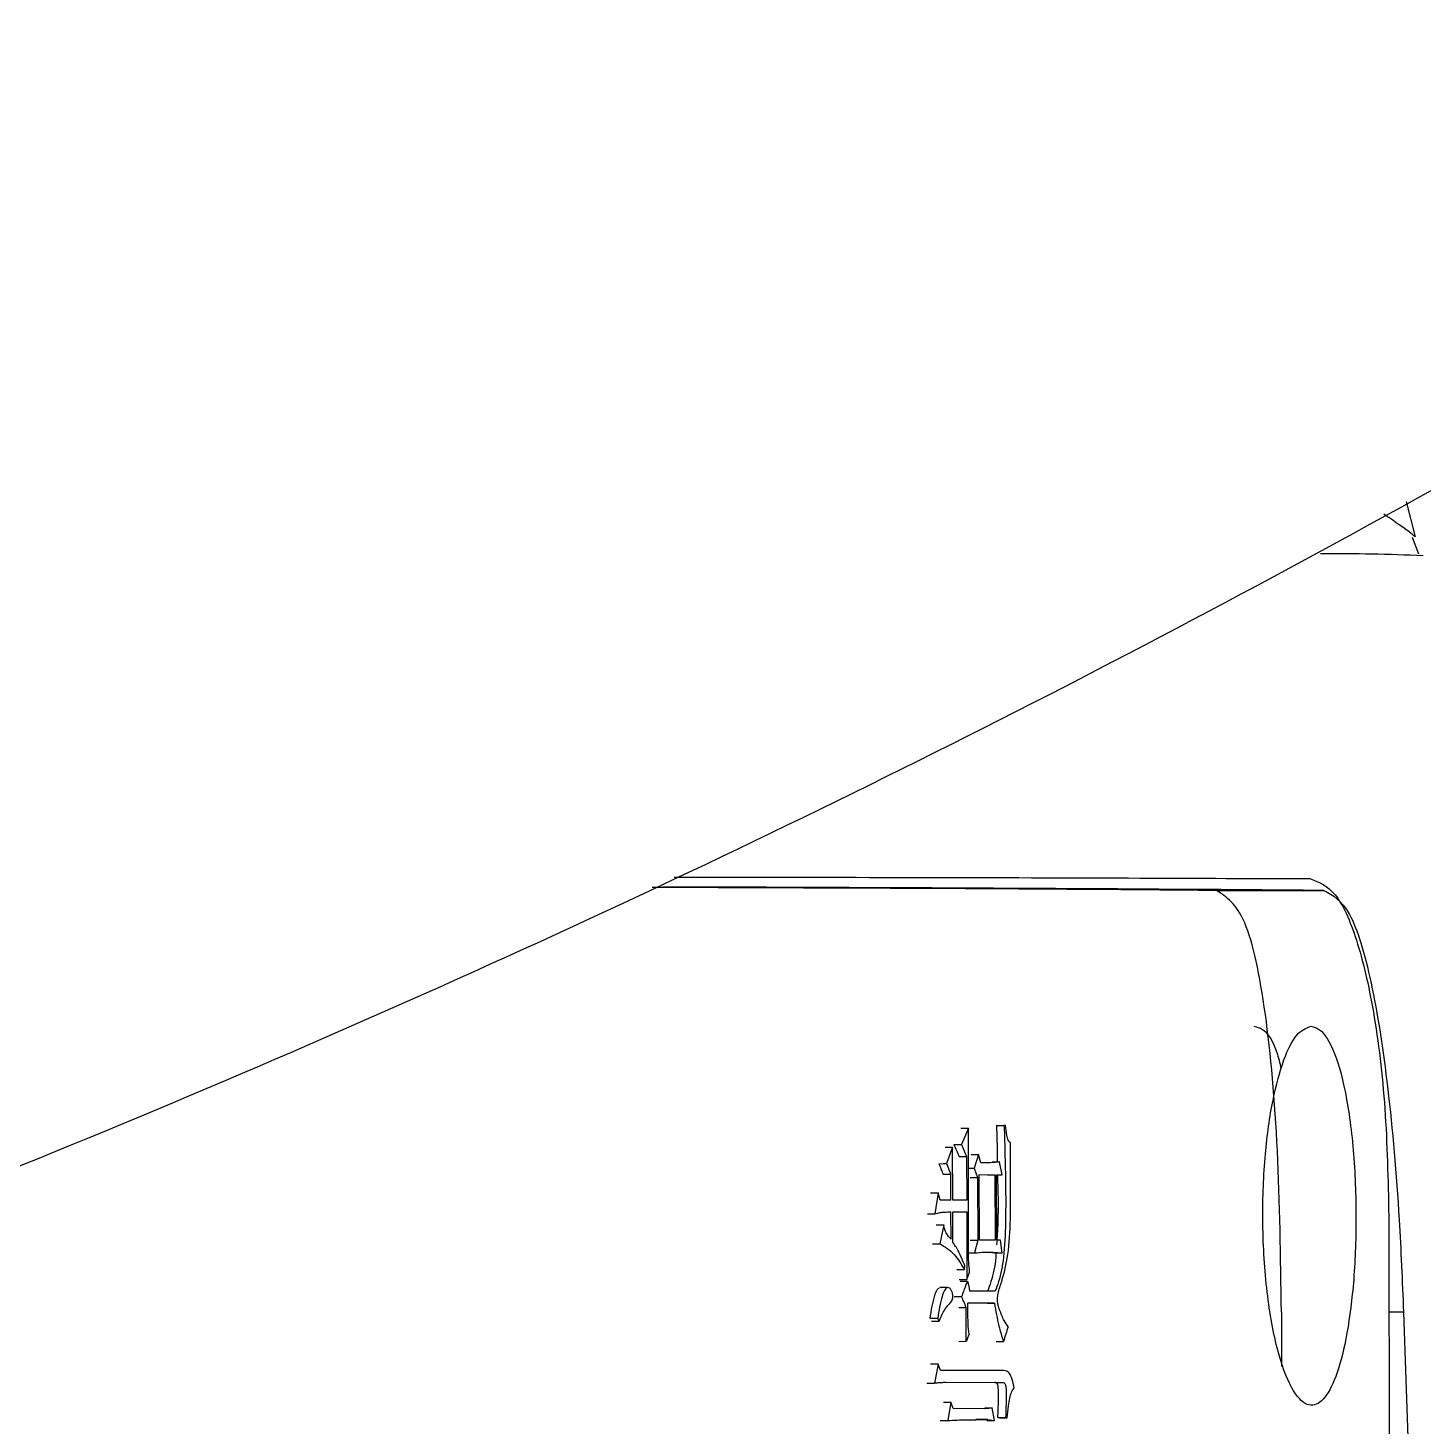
# Model space of a CAD drawing. Header units: millimetres. Extents: x 2301 to 4250, y 838 to 2217.
# Drawn here: x 3096.32 to 3112.89, y 1084 to 1100.61 of the extents above; entities that cross this region are included whole.
import ezdxf

# ---------------------------------------------------------------- set-up
doc = ezdxf.new("R2010")
doc.units = ezdxf.units.MM

msp = doc.modelspace()

# ---------------------------------------------------------------- linework, layer by layer
at = {"color": 7, "linetype": 'Continuous', "lineweight": 25}
for p, q in [((3112.8, 1094.563), (3112.693, 1094.986)), ((3112.84, 1094.36), (3112.764, 1094.555)), ((3110.439, 1090.364), (3111.713, 1090.365)), ((3107.49, 1087.541), (3107.409, 1087.346)), ((3107.492, 1086.048), (3107.49, 1087.541)), ((3107.826, 1087.572), (3107.915, 1087.572)), ((3107.931, 1087.572), (3107.915, 1087.572)), ((3107.303, 1087.314), (3107.23, 1087.12)), ((3107.304, 1086.687), (3107.303, 1087.314)), ((3107.409, 1087.346), (3107.47, 1087.206)), ((3107.47, 1087.206), (3107.471, 1086.686)), ((3107.611, 1087.227), (3107.559, 1087.065)), ((3107.639, 1087.129), (3107.611, 1087.227)), ((3107.23, 1087.12), (3107.283, 1086.99)), ((3107.491, 1087.065), (3107.559, 1087.065)), ((3107.559, 1087.065), (3107.599, 1086.957)), ((3107.893, 1086.988), (3107.861, 1087.14)), ((3107.283, 1086.99), (3107.194, 1086.989)), ((3107.284, 1086.687), (3107.283, 1086.99)), ((3107.599, 1086.957), (3107.601, 1086.21)), ((3107.619, 1086.989), (3107.806, 1086.988)), ((3107.621, 1086.21), (3107.619, 1086.989)), ((3107.717, 1086.988), (3107.806, 1086.988)), ((3107.806, 1086.988), (3107.808, 1086.21)), ((3107.826, 1086.988), (3107.893, 1086.988)), ((3107.827, 1086.21), (3107.826, 1086.988)), ((3107.826, 1086.988), (3107.893, 1086.988)), ((3107.131, 1086.774), (3107.094, 1086.525)), ((3107.156, 1086.687), (3107.131, 1086.774)), ((3107.284, 1086.687), (3107.156, 1086.687)), ((3107.285, 1086.222), (3107.284, 1086.546)), ((3107.471, 1086.686), (3107.304, 1086.687)), ((3107.304, 1086.546), (3107.471, 1086.546)), ((3107.305, 1086.189), (3107.304, 1086.546)), ((3107.382, 1086.546), (3107.471, 1086.546)), ((3107.471, 1086.546), (3107.473, 1085.745)), ((3107.108, 1086.395), (3107.198, 1086.395)), ((3107.198, 1086.395), (3107.153, 1086.168)), ((3112.484, 1086.496), (3112.546, 1049.496)), ((3107.511, 1086.21), (3107.601, 1086.21)), ((3107.601, 1086.21), (3107.565, 1086.059)), ((3107.808, 1086.21), (3107.621, 1086.21)), ((3107.871, 1086.209), (3107.827, 1086.21)), ((3107.89, 1086.058), (3107.871, 1086.209)), ((3107.063, 1086.168), (3107.153, 1086.168)), ((3107.799, 1086.058), (3107.732, 1086.064)), ((3107.353, 1085.864), (3107.444, 1085.864)), ((3107.444, 1085.864), (3107.448, 1085.908)), ((3107.383, 1085.745), (3107.473, 1085.745)), ((3107.473, 1085.745), (3107.505, 1085.832)), ((3107.24, 1085.647), (3107.15, 1085.647)), ((3107.321, 1085.54), (3107.412, 1085.54)), ((3107.809, 1085.604), (3107.505, 1085.605)), ((3107.466, 1085.01), (3107.465, 1085.41)), ((3107.801, 1085.463), (3107.485, 1085.464)), ((3107.485, 1085.313), (3107.485, 1085.464)), ((3107.712, 1085.463), (3107.801, 1085.463)), ((3107.052, 1085.248), (3107.142, 1085.248)), ((3111.208, 1085.355), (3111.208, 1084.712)), ((3112.659, 1085.356), (3112.486, 1085.356)), ((3112.659, 1085.356), (3113.927, 1048.356)), ((3107.376, 1085.009), (3107.466, 1085.01)), ((3107.819, 1085.008), (3107.908, 1085.009)), ((3107.131, 1084.74), (3107.09, 1084.513)), ((3107.16, 1084.664), (3107.131, 1084.74)), ((3107.912, 1084.662), (3107.16, 1084.664)), ((3107.218, 1084.524), (3107.897, 1084.522)), ((3107.805, 1084.522), (3107.897, 1084.522)), ((3107.284, 1084.285), (3107.247, 1084.069)), ((3107.308, 1084.21), (3107.284, 1084.285)), ((3107.684, 1084.209), (3107.308, 1084.21)), ((3107.799, 1084.068), (3107.775, 1084.219)), ((3107.625, 1084.079), (3107.58, 1084.079)), ((3107.716, 1084.079), (3107.627, 1084.079)), ((3107.71, 1084.068), (3107.799, 1084.068)), ((3107.716, 1084.079), (3107.799, 1084.068)), ((3107.933, 1084.1), (3107.844, 1084.1)), ((3107.864, 1084.1), (3107.952, 1084.1)), ((3107.952, 1084.1), (3107.933, 1084.1))]:
    msp.add_line(p, q, dxfattribs=at)
at = {"color": 7, "linetype": 'Continuous', "lineweight": 25, "flags": 128}
for points in [[(3107.4, 1087.541), (3107.45, 1087.541), (3107.49, 1087.541)], [(3107.213, 1087.314), (3107.263, 1087.314), (3107.303, 1087.314)], [(3107.318, 1087.346), (3107.369, 1087.346), (3107.409, 1087.346)], [(3107.381, 1087.205), (3107.43, 1087.206), (3107.47, 1087.206)], [(3107.522, 1087.227), (3107.571, 1087.227), (3107.611, 1087.227)], [(3107.139, 1087.119), (3107.19, 1087.12), (3107.23, 1087.12)], [(3107.772, 1087.14), (3107.821, 1087.14), (3107.861, 1087.14)], [(3107.51, 1086.956), (3107.559, 1086.956), (3107.599, 1086.957)], [(3107.041, 1086.773), (3107.091, 1086.774), (3107.131, 1086.774)], [(3107.004, 1086.525), (3107.055, 1086.525), (3107.094, 1086.525)], [(3107.492, 1086.059), (3107.525, 1086.059), (3107.565, 1086.059)], [(3107.89, 1086.058), (3107.839, 1086.058), (3107.801, 1086.058)], [(3107.391, 1085.723), (3107.441, 1085.724), (3107.481, 1085.724)], [(3107.481, 1085.724), (3107.49, 1085.679), (3107.498, 1085.642), (3107.505, 1085.605)], [(3107.376, 1085.41), (3107.425, 1085.41), (3107.465, 1085.41)], [(3107.126, 1085.281), (3107.102, 1085.281), (3107.079, 1085.281), (3107.036, 1085.281)], [(3107.131, 1084.74), (3107.08, 1084.74), (3107.041, 1084.74)], [(3106.999, 1084.513), (3107.05, 1084.513), (3107.09, 1084.513)], [(3107.194, 1084.285), (3107.244, 1084.285), (3107.284, 1084.285)], [(3107.686, 1084.219), (3107.735, 1084.219), (3107.775, 1084.219)], [(3107.156, 1084.069), (3107.207, 1084.069), (3107.247, 1084.069)]]:
    msp.add_lwpolyline(points, dxfattribs=at)
at = {"color": 7, "linetype": 'Continuous', "lineweight": 25}
for centre, radius, start, end in [((3111.781, 1069.982), 24.382, 87.3911, 90.2506), ((3100.013, -403.332), 1493.743, 89.551212, 89.852134)]:
    msp.add_arc(centre, radius, start, end, dxfattribs=at)
for points, knots in [([(3190.842, 1224.152), (3190.861, 1225.402), (3190.915, 1228.96), (3190.758, 1234.825), (3190.274, 1241.73), (3189.471, 1248.606), (3188.356, 1255.438), (3186.93, 1262.212), (3185.196, 1268.914), (3183.159, 1275.53), (3180.822, 1282.046), (3178.189, 1288.449), (3175.268, 1294.724), (3172.063, 1300.86), (3168.581, 1306.844), (3164.83, 1312.662), (3160.817, 1318.303), (3156.551, 1323.755), (3152.041, 1329.006), (3147.296, 1334.047), (3142.326, 1338.865), (3137.141, 1343.452), (3131.752, 1347.797), (3126.17, 1351.892), (3120.408, 1355.728), (3114.476, 1359.297), (3108.388, 1362.591), (3102.155, 1365.604), (3095.792, 1368.33), (3089.311, 1370.763), (3082.725, 1372.897), (3076.049, 1374.728), (3069.297, 1376.253), (3062.482, 1377.468), (3055.618, 1378.371), (3048.721, 1378.96), (3041.804, 1379.233), (3034.881, 1379.191), (3027.968, 1378.832), (3021.078, 1378.159), (3014.227, 1377.172), (3007.427, 1375.873), (3000.694, 1374.265), (2994.041, 1372.351), (2987.482, 1370.137), (2981.031, 1367.625), (2974.702, 1364.821), (2968.507, 1361.731), (2962.46, 1358.362), (2956.572, 1354.72), (2950.857, 1350.814), (2945.327, 1346.651), (2939.991, 1342.24), (2934.863, 1337.59), (2929.953, 1332.71), (2925.27, 1327.612), (2920.824, 1322.305), (2916.626, 1316.801), (2912.682, 1311.111), (2909.003, 1305.248), (2905.595, 1299.222), (2902.466, 1293.047), (2899.622, 1286.736), (2897.068, 1280.301), (2894.811, 1273.757), (2892.855, 1267.117), (2891.204, 1260.394), (2889.861, 1253.603), (2888.83, 1246.757), (2888.112, 1239.872), (2887.71, 1232.961), (2887.623, 1226.039), (2887.852, 1219.12), (2888.396, 1212.219), (2889.255, 1205.35), (2890.426, 1198.527), (2891.908, 1191.765), (2893.696, 1185.078), (2895.788, 1178.479), (2898.179, 1171.982), (2900.863, 1165.601), (2903.836, 1159.35), (2907.092, 1153.24), (2910.622, 1147.286), (2914.421, 1141.499), (2918.48, 1135.891), (2922.791, 1130.474), (2927.344, 1125.26), (2932.13, 1120.259), (2937.14, 1115.481), (2942.363, 1110.937), (2947.787, 1106.636), (2953.402, 1102.587), (2959.196, 1098.799), (2965.157, 1095.279), (2971.272, 1092.035), (2977.529, 1089.073), (2983.914, 1086.399), (2990.415, 1084.02), (2997.018, 1081.94), (3003.709, 1080.164), (3010.473, 1078.694), (3017.298, 1077.535), (3024.169, 1076.689), (3031.071, 1076.157), (3037.99, 1075.94), (3044.912, 1076.04), (3051.822, 1076.455), (3058.706, 1077.185), (3065.549, 1078.228), (3072.338, 1079.583), (3079.058, 1081.246), (3085.695, 1083.214), (3092.235, 1085.483), (3098.665, 1088.048), (3104.971, 1090.903), (3111.14, 1094.044), (3117.16, 1097.463), (3123.017, 1101.152), (3128.7, 1105.106), (3134.196, 1109.314), (3139.495, 1113.769), (3144.585, 1118.461), (3149.455, 1123.381), (3154.096, 1128.517), (3158.498, 1133.86), (3162.651, 1139.399), (3166.547, 1145.121), (3170.178, 1151.014), (3173.537, 1157.068), (3176.615, 1163.268), (3179.408, 1169.603), (3181.908, 1176.058), (3184.111, 1182.621), (3186.013, 1189.277), (3187.609, 1196.013), (3188.895, 1202.815), (3189.87, 1209.669), (3190.519, 1216.439), (3190.77, 1221.273), (3190.833, 1223.805), (3190.842, 1224.152)], [0, 0, 0, 0, 0.00394, 0.011205, 0.01847, 0.025736, 0.033001, 0.040266, 0.047531, 0.054797, 0.062062, 0.069327, 0.076593, 0.083858, 0.091123, 0.098389, 0.105654, 0.112919, 0.120185, 0.12745, 0.134715, 0.141981, 0.149246, 0.156511, 0.163777, 0.171042, 0.178307, 0.185573, 0.192838, 0.200103, 0.207369, 0.214634, 0.221899, 0.229165, 0.23643, 0.243695, 0.250961, 0.258226, 0.265491, 0.272757, 0.280022, 0.287287, 0.294553, 0.301818, 0.309083, 0.316349, 0.323614, 0.330879, 0.338145, 0.34541, 0.352675, 0.35994, 0.367206, 0.374471, 0.381736, 0.389002, 0.396267, 0.403532, 0.410798, 0.418063, 0.425328, 0.432594, 0.439859, 0.447124, 0.45439, 0.461655, 0.46892, 0.476186, 0.483451, 0.490716, 0.497982, 0.505247, 0.512512, 0.519778, 0.527043, 0.534308, 0.541574, 0.548839, 0.556104, 0.56337, 0.570635, 0.5779, 0.585166, 0.592431, 0.599696, 0.606962, 0.614227, 0.621492, 0.628758, 0.636023, 0.643288, 0.650554, 0.657819, 0.665084, 0.67235, 0.679615, 0.68688, 0.694146, 0.701411, 0.708676, 0.715941, 0.723207, 0.730472, 0.737737, 0.745003, 0.752268, 0.759533, 0.766799, 0.774064, 0.781329, 0.788595, 0.79586, 0.803125, 0.810391, 0.817656, 0.824921, 0.832187, 0.839452, 0.846717, 0.853983, 0.861248, 0.868513, 0.875779, 0.883044, 0.890309, 0.897575, 0.90484, 0.912105, 0.919371, 0.926636, 0.933901, 0.941167, 0.948432, 0.955697, 0.962963, 0.970228, 0.977493, 0.984759, 0.992024, 0.998907, 1, 1, 1, 1]), ([(3112.794, 1094.567), (3112.779, 1094.58), (3112.746, 1094.608), (3112.608, 1094.71), (3112.445, 1094.82), (3112.425, 1094.834)], [0, 0, 0, 0, 0.450002, 0.932097, 1, 1, 1, 1]), ([(3111.556, 1090.501), (3111.415, 1090.501), (3110.71, 1090.504), (3109.187, 1090.51), (3106.805, 1090.516), (3104.9, 1090.519), (3103.997, 1090.52)], [0, 0, 0, 0, 0.07928, 0.396663, 0.714028, 1, 1, 1, 1]), ([(3110.439, 1090.364), (3109.852, 1090.369), (3108.679, 1090.379), (3106.36, 1090.391), (3104.436, 1090.398), (3103.733, 1090.401)], [0, 0, 0, 0, 0.388327, 0.776655, 1, 1, 1, 1]), ([(3111.208, 1085.355), (3111.199, 1086.011), (3111.182, 1087.322), (3111.033, 1088.975), (3110.792, 1090.134), (3110.556, 1090.288), (3110.439, 1090.364)], [0, 0, 0, 0, 0.249988, 0.499774, 0.749448, 1, 1, 1, 1]), ([(3111.556, 1090.501), (3111.656, 1090.463), (3111.856, 1090.387), (3112.114, 1089.805), (3112.318, 1088.929), (3112.456, 1087.784), (3112.475, 1086.927), (3112.484, 1086.496)], [0, 0, 0, 0, 0.1867447, 0.3737441, 0.5698854, 0.7839076, 1, 1, 1, 1]), ([(3111.713, 1090.365), (3111.817, 1090.309), (3112.025, 1090.196), (3112.284, 1089.331), (3112.482, 1088.059), (3112.604, 1086.652), (3112.644, 1085.724), (3112.659, 1085.356)], [0, 0, 0, 0, 0.214798, 0.429591, 0.64445, 0.858946, 1, 1, 1, 1]), ([(3111.209, 1088.246), (3111.193, 1088.312), (3111.135, 1088.553), (3111.016, 1088.715), (3110.919, 1088.74), (3110.886, 1088.749)], [0, 0, 0, 0, 0.201823, 0.726878, 1, 1, 1, 1]), ([(3111.559, 1088.751), (3111.502, 1088.73), (3111.389, 1088.689), (3111.23, 1088.368), (3111.097, 1087.88), (3111.006, 1087.221), (3110.975, 1086.441), (3111.021, 1085.627), (3111.144, 1084.915), (3111.32, 1084.429), (3111.51, 1084.222), (3111.687, 1084.268), (3111.843, 1084.523), (3111.97, 1084.963), (3112.062, 1085.576), (3112.104, 1086.328), (3112.084, 1087.144), (3111.996, 1087.901), (3111.849, 1088.458), (3111.692, 1088.719), (3111.593, 1088.742), (3111.559, 1088.751)], [0, 0, 0, 0, 0.046279, 0.092724, 0.141724, 0.195202, 0.253702, 0.315281, 0.376932, 0.43439, 0.485836, 0.533043, 0.57924, 0.627325, 0.679266, 0.736373, 0.797512, 0.859391, 0.918431, 0.971633, 1, 1, 1, 1]), ([(3107.915, 1087.572), (3107.919, 1087.452), (3107.93, 1087.068), (3107.939, 1086.545), (3107.919, 1086.032), (3107.867, 1085.757), (3107.823, 1085.641), (3107.809, 1085.604)], [0, 0, 0, 0, 0.176102, 0.564603, 0.766922, 0.923793, 1, 1, 1, 1]), ([(3107.824, 1087.572), (3107.828, 1087.452), (3107.833, 1087.308), (3107.834, 1087.164), (3107.834, 1087.14)], [0, 0, 0, 0, 0.832677, 1, 1, 1, 1]), ([(3107.99, 1087.367), (3107.981, 1087.375), (3107.962, 1087.393), (3107.942, 1087.471), (3107.935, 1087.534), (3107.931, 1087.572)], [0, 0, 0, 0, 0.267154, 0.547116, 1, 1, 1, 1]), ([(3107.962, 1085.182), (3107.947, 1085.205), (3107.909, 1085.261), (3107.872, 1085.353), (3107.846, 1085.427), (3107.836, 1085.474), (3107.836, 1085.523), (3107.849, 1085.614), (3107.904, 1085.764), (3108.001, 1086.181), (3107.988, 1086.773), (3107.989, 1087.214), (3107.99, 1087.367)], [0, 0, 0, 0, 0.056836, 0.13451, 0.160696, 0.17921, 0.197944, 0.220552, 0.296632, 0.448409, 0.809055, 1, 1, 1, 1]), ([(3107.318, 1087.346), (3107.328, 1087.323), (3107.349, 1087.276), (3107.369, 1087.229), (3107.379, 1087.205)], [0, 0, 0, 0, 0.5, 1, 1, 1, 1]), ([(3107.139, 1087.119), (3107.144, 1087.107), (3107.154, 1087.084), (3107.172, 1087.04), (3107.184, 1087.009), (3107.192, 1086.989)], [0, 0, 0, 0, 0.275204, 0.550407, 1, 1, 1, 1]), ([(3107.861, 1087.14), (3107.826, 1087.136), (3107.771, 1087.131), (3107.697, 1087.13), (3107.658, 1087.13), (3107.639, 1087.129)], [0, 0, 0, 0, 0.482176, 0.741075, 1, 1, 1, 1]), ([(3107.835, 1086.988), (3107.841, 1086.797), (3107.85, 1086.518), (3107.831, 1086.243), (3107.825, 1086.156)], [0, 0, 0, 0, 0.6848298, 1, 1, 1, 1]), ([(3107.094, 1086.525), (3107.114, 1086.53), (3107.152, 1086.541), (3107.215, 1086.545), (3107.259, 1086.546), (3107.284, 1086.546)], [0, 0, 0, 0, 0.301938, 0.603838, 1, 1, 1, 1]), ([(3107.285, 1086.222), (3107.265, 1086.244), (3107.238, 1086.275), (3107.207, 1086.335), (3107.201, 1086.375), (3107.198, 1086.395)], [0, 0, 0, 0, 0.55151, 0.77279, 1, 1, 1, 1]), ([(3107.153, 1086.168), (3107.211, 1086.133), (3107.316, 1086.071), (3107.405, 1085.928), (3107.444, 1085.864)], [0, 0, 0, 0, 0.555082, 1, 1, 1, 1]), ([(3107.448, 1085.908), (3107.424, 1085.967), (3107.38, 1086.073), (3107.328, 1086.154), (3107.305, 1086.189)], [0, 0, 0, 0, 0.5632806, 1, 1, 1, 1]), ([(3107.505, 1085.832), (3107.501, 1085.872), (3107.493, 1085.943), (3107.493, 1086.016), (3107.492, 1086.048)], [0, 0, 0, 0, 0.558835, 1, 1, 1, 1]), ([(3107.565, 1086.059), (3107.604, 1086.063), (3107.678, 1086.07), (3107.787, 1086.07), (3107.856, 1086.062), (3107.89, 1086.058)], [0, 0, 0, 0, 0.357248, 0.678403, 1, 1, 1, 1]), ([(3107.664, 1086.067), (3107.673, 1086.067), (3107.691, 1086.068), (3107.719, 1086.066), (3107.732, 1086.066)], [0, 0, 0, 0, 0.522941, 1, 1, 1, 1]), ([(3107.819, 1086.065), (3107.818, 1086.045), (3107.812, 1085.919), (3107.775, 1085.757), (3107.731, 1085.641), (3107.717, 1085.603)], [0, 0, 0, 0, 0.109502, 0.70952, 1, 1, 1, 1]), ([(3107.412, 1085.54), (3107.421, 1085.565), (3107.437, 1085.608), (3107.46, 1085.669), (3107.474, 1085.705), (3107.481, 1085.724)], [0, 0, 0, 0, 0.403163, 0.701581, 1, 1, 1, 1]), ([(3107.035, 1085.281), (3107.043, 1085.329), (3107.059, 1085.424), (3107.084, 1085.536), (3107.11, 1085.606), (3107.13, 1085.64), (3107.143, 1085.643), (3107.149, 1085.645)], [0, 0, 0, 0, 0.330685, 0.64454, 0.796558, 0.91742, 1, 1, 1, 1]), ([(3107.142, 1085.248), (3107.158, 1085.286), (3107.198, 1085.382), (3107.254, 1085.443), (3107.292, 1085.485), (3107.3, 1085.505), (3107.305, 1085.523), (3107.307, 1085.545), (3107.306, 1085.565), (3107.3, 1085.591), (3107.287, 1085.619), (3107.268, 1085.644), (3107.245, 1085.651), (3107.223, 1085.641), (3107.199, 1085.606), (3107.173, 1085.531), (3107.148, 1085.417), (3107.133, 1085.327), (3107.126, 1085.281)], [0, 0, 0, 0, 0.132576, 0.339199, 0.368942, 0.383767, 0.408892, 0.423885, 0.438973, 0.45932, 0.498147, 0.542368, 0.587069, 0.63299, 0.675109, 0.75468, 0.876187, 1, 1, 1, 1]), ([(3107.465, 1085.41), (3107.46, 1085.422), (3107.451, 1085.446), (3107.433, 1085.489), (3107.42, 1085.52), (3107.412, 1085.54)], [0, 0, 0, 0, 0.275028, 0.550056, 1, 1, 1, 1]), ([(3107.801, 1085.463), (3107.816, 1085.371), (3107.843, 1085.206), (3107.888, 1085.069), (3107.908, 1085.009)], [0, 0, 0, 0, 0.564353, 1, 1, 1, 1]), ([(3107.142, 1085.248), (3107.141, 1085.251), (3107.137, 1085.258), (3107.132, 1085.269), (3107.128, 1085.277), (3107.126, 1085.281)], [0, 0, 0, 0, 0.2528387, 0.6263951, 1, 1, 1, 1]), ([(3107.498, 1085.096), (3107.494, 1085.136), (3107.487, 1085.207), (3107.486, 1085.28), (3107.485, 1085.313)], [0, 0, 0, 0, 0.558835, 1, 1, 1, 1]), ([(3107.498, 1085.096), (3107.493, 1085.084), (3107.486, 1085.063), (3107.475, 1085.034), (3107.469, 1085.018), (3107.466, 1085.01)], [0, 0, 0, 0, 0.428361, 0.71418, 1, 1, 1, 1]), ([(3107.962, 1085.182), (3107.953, 1085.153), (3107.935, 1085.095), (3107.917, 1085.037), (3107.908, 1085.009)], [0, 0, 0, 0, 0.500034, 1, 1, 1, 1]), ([(3108.034, 1084.457), (3108.027, 1084.491), (3108.014, 1084.559), (3107.973, 1084.651), (3107.935, 1084.658), (3107.912, 1084.662)], [0, 0, 0, 0, 0.292444, 0.574659, 1, 1, 1, 1]), ([(3107.09, 1084.513), (3107.104, 1084.515), (3107.132, 1084.519), (3107.175, 1084.522), (3107.203, 1084.523), (3107.218, 1084.524)], [0, 0, 0, 0, 0.331886, 0.665867, 1, 1, 1, 1]), ([(3107.841, 1084.1), (3107.844, 1084.17), (3107.847, 1084.269), (3107.849, 1084.393), (3107.848, 1084.463), (3107.836, 1084.501), (3107.823, 1084.519), (3107.812, 1084.521), (3107.805, 1084.522)], [0, 0, 0, 0, 0.434977, 0.605925, 0.774415, 0.837734, 0.899003, 1, 1, 1, 1]), ([(3107.897, 1084.522), (3107.904, 1084.521), (3107.914, 1084.519), (3107.928, 1084.502), (3107.938, 1084.469), (3107.941, 1084.418), (3107.94, 1084.348), (3107.938, 1084.242), (3107.935, 1084.155), (3107.933, 1084.1)], [0, 0, 0, 0, 0.101022, 0.16229, 0.225577, 0.345591, 0.4673, 0.658589, 1, 1, 1, 1]), ([(3107.952, 1084.1), (3107.957, 1084.148), (3107.965, 1084.228), (3107.979, 1084.335), (3108.002, 1084.412), (3108.023, 1084.442), (3108.034, 1084.457)], [0, 0, 0, 0, 0.348257, 0.572012, 0.789055, 1, 1, 1, 1]), ([(3107.775, 1084.219), (3107.767, 1084.218), (3107.752, 1084.215), (3107.721, 1084.211), (3107.699, 1084.21), (3107.684, 1084.209)], [0, 0, 0, 0, 0.2577224, 0.5154519, 1, 1, 1, 1]), ([(3107.247, 1084.069), (3107.32, 1084.073), (3107.43, 1084.078), (3107.586, 1084.079), (3107.669, 1084.079), (3107.716, 1084.079)], [0, 0, 0, 0, 0.462622, 0.693931, 1, 1, 1, 1]), ([(3107.438, 1084.077), (3107.464, 1084.077), (3107.517, 1084.078), (3107.589, 1084.079), (3107.593, 1084.079), (3107.594, 1084.079)], [0, 0, 0, 0, 0.439941, 0.862008, 1, 1, 1, 1])]:
    msp.add_open_spline(points, degree=3, knots=knots, dxfattribs=at)

doc.saveas('drawing.dxf')
